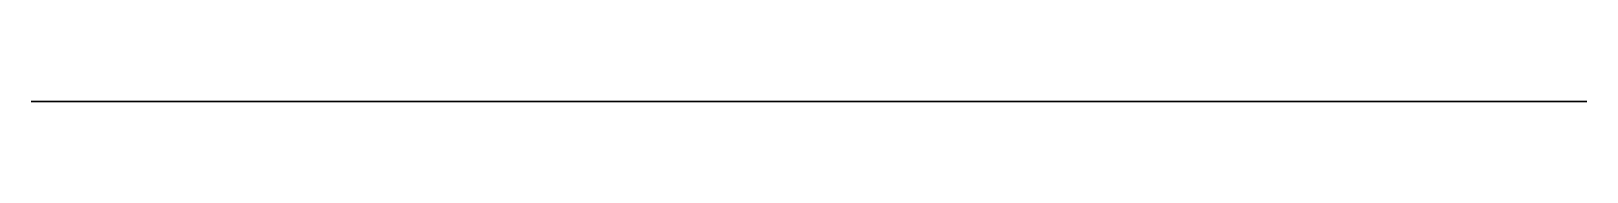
# Model space of a CAD drawing. Header units: millimetres. Extents: x 167.1 to 186.2, y 0 to 0.
import ezdxf

# ---------------------------------------------------------------- set-up
doc = ezdxf.new("R2010")
doc.units = ezdxf.units.MM
doc.layers.get('0').update_dxf_attribs({"color": 173, "true_color": 0x5858e1})

msp = doc.modelspace()

# ---------------------------------------------------------------- linework, layer by layer
at = {"color": 33, "true_color": 0xe18f57}
msp.add_polyline3d([(176.673, 0, -116.068), (176.673, 0, -138.617), (177.72, 0, -138.617), (177.836, 0, -138.62), (177.95, 0, -138.629), (178.063, 0, -138.643), (178.174, 0, -138.663), (178.284, 0, -138.688), (178.391, 0, -138.719), (178.496, 0, -138.754), (178.598, 0, -138.795), (178.698, 0, -138.84), (178.795, 0, -138.89), (178.89, 0, -138.944), (178.981, 0, -139.003), (179.07, 0, -139.066), (179.155, 0, -139.133), (179.237, 0, -139.204), (179.316, 0, -139.279), (179.39, 0, -139.357), (179.461, 0, -139.439), (179.528, 0, -139.524), (179.591, 0, -139.613), (179.65, 0, -139.705), (179.705, 0, -139.799), (179.754, 0, -139.896), (179.8, 0, -139.996), (179.84, 0, -140.099), (179.876, 0, -140.204), (179.906, 0, -140.311), (179.931, 0, -140.42), (179.951, 0, -140.531), (179.966, 0, -140.644), (179.974, 0, -140.758), (179.977, 0, -140.875), (179.977, 0, -163.563), (180.773, 0, -163.563), (180.889, 0, -163.566), (181.004, 0, -163.574), (181.117, 0, -163.589), (181.228, 0, -163.609), (181.337, 0, -163.634), (181.444, 0, -163.664), (181.549, 0, -163.7), (181.651, 0, -163.74), (181.751, 0, -163.786), (181.849, 0, -163.835), (181.943, 0, -163.89), (182.035, 0, -163.949), (182.123, 0, -164.012), (182.209, 0, -164.079), (182.29, 0, -164.15), (182.369, 0, -164.224), (182.444, 0, -164.303), (182.515, 0, -164.385), (182.582, 0, -164.47), (182.645, 0, -164.558), (182.703, 0, -164.65), (182.758, 0, -164.745), (182.808, 0, -164.842), (182.853, 0, -164.942), (182.893, 0, -165.044), (182.929, 0, -165.149), (182.959, 0, -165.256), (182.985, 0, -165.366), (183.004, 0, -165.477), (183.019, 0, -165.59), (183.028, 0, -165.704), (183.031, 0, -165.82), (183.031, 0, -188.419), (183.933, 0, -188.419), (184.049, 0, -188.422), (184.164, 0, -188.431), (184.277, 0, -188.445), (184.388, 0, -188.465), (184.497, 0, -188.49), (184.604, 0, -188.521), (184.709, 0, -188.556), (184.811, 0, -188.597), (184.911, 0, -188.642), (185.009, 0, -188.692), (185.103, 0, -188.746), (185.195, 0, -188.805), (185.283, 0, -188.868), (185.369, 0, -188.935), (185.45, 0, -189.006), (185.529, 0, -189.081), (185.604, 0, -189.159), (185.675, 0, -189.241), (185.742, 0, -189.326), (185.805, 0, -189.415), (185.863, 0, -189.507), (185.918, 0, -189.601), (185.968, 0, -189.698), (186.013, 0, -189.798), (186.053, 0, -189.901), (186.089, 0, -190.006), (186.119, 0, -190.113), (186.145, 0, -190.222), (186.164, 0, -190.333), (186.179, 0, -190.446), (186.188, 0, -190.561), (186.19, 0, -190.677), (186.19, 0, -225.747), (167.098, 0, -225.747), (167.098, 0, -203.774), (168.595, 0, -202.604), (168.595, 0, -137.357), (167.098, 0, -136.17), (167.098, 0, -113.811), (174.416, 0, -113.811), (174.532, 0, -113.814), (174.647, 0, -113.822), (174.759, 0, -113.837), (174.871, 0, -113.857), (174.98, 0, -113.882), (175.087, 0, -113.912), (175.192, 0, -113.948), (175.294, 0, -113.988), (175.394, 0, -114.033), (175.491, 0, -114.083), (175.586, 0, -114.138), (175.678, 0, -114.196), (175.766, 0, -114.259), (175.851, 0, -114.326), (175.933, 0, -114.397), (176.012, 0, -114.472), (176.086, 0, -114.551), (176.157, 0, -114.633), (176.225, 0, -114.718), (176.287, 0, -114.806), (176.346, 0, -114.898), (176.401, 0, -114.993), (176.451, 0, -115.09), (176.496, 0, -115.19), (176.536, 0, -115.292), (176.572, 0, -115.397), (176.602, 0, -115.504), (176.627, 0, -115.613), (176.647, 0, -115.725), (176.662, 0, -115.837), (176.67, 0, -115.952)], close=True, dxfattribs=at)

doc.saveas('drawing.dxf')
